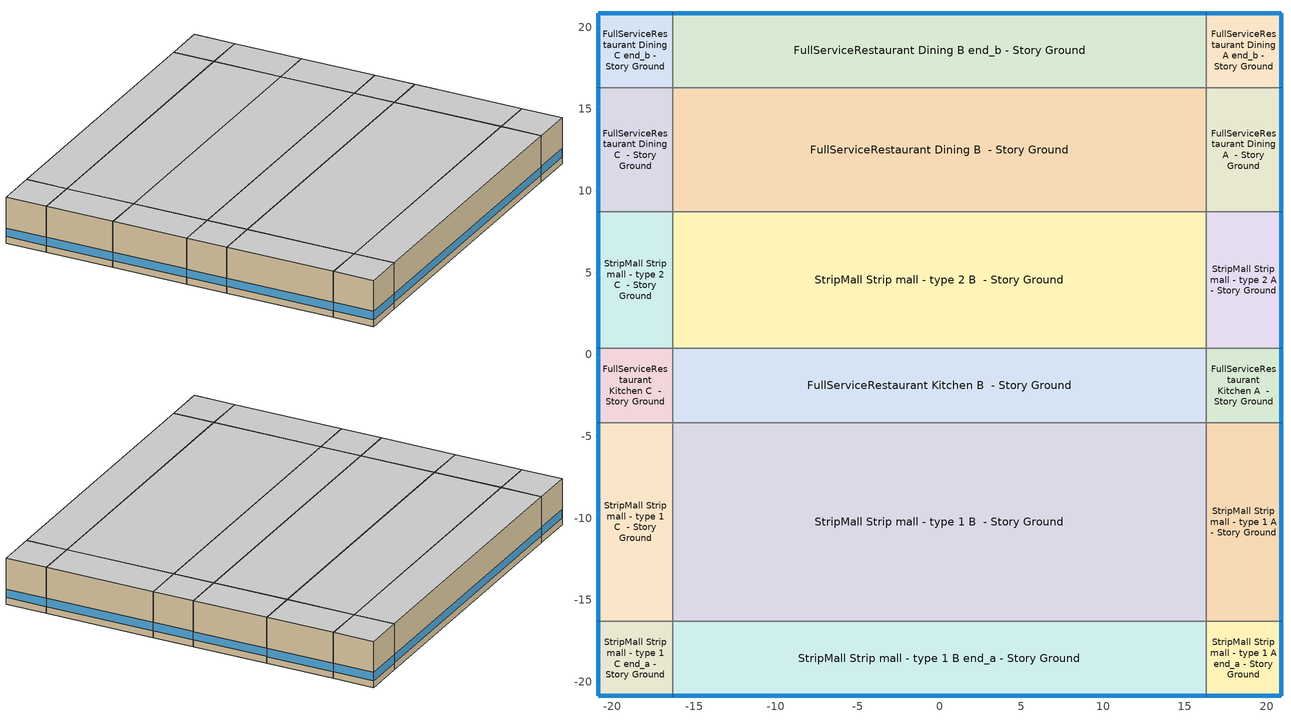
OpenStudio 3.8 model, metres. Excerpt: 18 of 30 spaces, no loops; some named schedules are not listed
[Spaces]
StripMall Strip mall - type 1 A end_a - Story Ground
 floor ground (Foundation F 126 Perim 914 Area 209): 20.87,-20.87 16.3,-20.87 16.3,-16.3 20.87,-16.3 z0
 wall outside: 16.3,-20.87 20.87,-20.87 20.87,-16.3 z0:5.18
 wall to StripMall Strip mall - type 1 B end_a - Story Ground: 16.3,-16.3 16.3,-20.87 z0:5.18
 wall to StripMall Strip mall - type 1 A  - Story Ground: 20.87,-16.3 16.3,-16.3 z0:5.18
 window (Window U-1.01 SHGC 0.74): 16.32,-20.87 20.84,-20.87 / 20.87,-20.84 20.87,-16.32 z0.76:1.71
 ceiling adiabatic (Typical Interior Ceiling): 20.87,-16.3 16.3,-16.3 16.3,-20.87 20.87,-20.87 z5.18
StripMall Strip mall - type 1 B end_a - Story Ground
 floor ground (Foundation F 126 Perim 3259 Area 14901): 16.3,-20.87 -16.3,-20.87 -16.3,-16.3 16.3,-16.3 z0
 wall outside: -16.3,-20.87 16.3,-20.87 z0:5.18
 wall to StripMall Strip mall - type 1 C end_a - Story Ground: -16.3,-16.3 -16.3,-20.87 z0:5.18
 wall to StripMall Strip mall - type 1 B  - Story Ground: 16.3,-16.3 -16.3,-16.3 z0:5.18
 window (Window U-1.01 SHGC 0.74): -16.27,-20.87 16.27,-20.87 z0.76:1.7
 ceiling adiabatic (Typical Interior Ceiling): 16.3,-16.3 -16.3,-16.3 -16.3,-20.87 16.3,-20.87 z5.18
StripMall Strip mall - type 1 C end_a - Story Ground
 floor ground (Foundation F 126 Perim 914 Area 209): -16.3,-20.87 -20.87,-20.87 -20.87,-16.3 -16.3,-16.3 z0
 wall outside: -20.87,-16.3 -20.87,-20.87 -16.3,-20.87 z0:5.18
 wall to StripMall Strip mall - type 1 C  - Story Ground: -16.3,-16.3 -20.87,-16.3 z0:5.18
 window (Window U-1.01 SHGC 0.74): -20.84,-20.87 -16.32,-20.87 / -20.87,-16.32 -20.87,-20.84 z0.76:1.71
 ceiling adiabatic (Typical Interior Ceiling): -16.3,-16.3 -20.87,-16.3 -20.87,-20.87 -16.3,-20.87 z5.18
StripMall Strip mall - type 1 A  - Story Ground
 floor ground (Foundation F 126 Perim 1212 Area 5542): 20.87,-16.3 16.3,-16.3 16.3,-4.17 20.87,-4.17 z0
 wall outside: 20.87,-16.3 20.87,-4.17 z0:5.18
 wall to StripMall Strip mall - type 1 B  - Story Ground: 16.3,-4.17 16.3,-16.3 z0:5.18
 wall to FullServiceRestaurant Kitchen A  - Story Ground: 20.87,-4.17 16.3,-4.17 z0:5.18
 window (Window U-1.01 SHGC 0.74): 20.87,-16.27 20.87,-4.2 z0.76:1.7
 ceiling adiabatic (Typical Interior Ceiling): 20.87,-4.17 16.3,-4.17 16.3,-16.3 20.87,-16.3 z5.18
StripMall Strip mall - type 1 B  - Story Ground
 floor ground (Foundation F 126 Perim 0 Area 3951): 16.3,-16.3 -16.3,-16.3 -16.3,-4.17 16.3,-4.17 z0
 wall to StripMall Strip mall - type 1 C  - Story Ground: -16.3,-4.17 -16.3,-16.3 z0:5.18
 wall to FullServiceRestaurant Kitchen B  - Story Ground: 16.3,-4.17 -16.3,-4.17 z0:5.18
 ceiling adiabatic (Typical Interior Ceiling): 16.3,-4.17 -16.3,-4.17 -16.3,-16.3 16.3,-16.3 z5.18
StripMall Strip mall - type 1 C  - Story Ground
 floor ground (Foundation F 126 Perim 1212 Area 5542): -16.3,-16.3 -20.87,-16.3 -20.87,-4.17 -16.3,-4.17 z0
 wall outside: -20.87,-4.17 -20.87,-16.3 z0:5.18
 wall to FullServiceRestaurant Kitchen C  - Story Ground: -16.3,-4.17 -20.87,-4.17 z0:5.18
 window (Window U-1.01 SHGC 0.74): -20.87,-4.2 -20.87,-16.27 z0.76:1.7
 ceiling adiabatic (Typical Interior Ceiling): -16.3,-4.17 -20.87,-4.17 -20.87,-16.3 -16.3,-16.3 z5.18
FullServiceRestaurant Kitchen A  - Story Ground
 floor ground (Foundation F 126 Perim 455 Area 2082): 20.87,-4.17 16.3,-4.17 16.3,0.38 20.87,0.38 z0
 wall outside: 20.87,-4.17 20.87,0.38 z0:5.18
 wall to FullServiceRestaurant Kitchen B  - Story Ground: 16.3,0.38 16.3,-4.17 z0:5.18
 wall to StripMall Strip mall - type 2 A  - Story Ground: 20.87,0.38 16.3,0.38 z0:5.18
 window (Window U-1.01 SHGC 0.74): 20.87,-4.15 20.87,0.36 z0.76:1.71
 ceiling adiabatic (Typical Interior Ceiling): 20.87,0.38 16.3,0.38 16.3,-4.17 20.87,-4.17 z5.18
FullServiceRestaurant Kitchen B  - Story Ground
 floor ground (Foundation F 126 Perim 0 Area 14844): 16.3,-4.17 -16.3,-4.17 -16.3,0.38 16.3,0.38 z0
 wall to FullServiceRestaurant Kitchen C  - Story Ground: -16.3,0.38 -16.3,-4.17 z0:5.18
 wall to StripMall Strip mall - type 2 B  - Story Ground: 16.3,0.38 -16.3,0.38 z0:5.18
 ceiling adiabatic (Typical Interior Ceiling): 16.3,0.38 -16.3,0.38 -16.3,-4.17 16.3,-4.17 z5.18
FullServiceRestaurant Kitchen C  - Story Ground
 floor ground (Foundation F 126 Perim 455 Area 2082): -16.3,-4.17 -20.87,-4.17 -20.87,0.38 -16.3,0.38 z0
 wall outside: -20.87,0.38 -20.87,-4.17 z0:5.18
 wall to StripMall Strip mall - type 2 C  - Story Ground: -16.3,0.38 -20.87,0.38 z0:5.18
 window (Window U-1.01 SHGC 0.74): -20.87,0.36 -20.87,-4.15 z0.76:1.71
 ceiling adiabatic (Typical Interior Ceiling): -16.3,0.38 -20.87,0.38 -20.87,-4.17 -16.3,-4.17 z5.18
StripMall Strip mall - type 2 A  - Story Ground
 floor ground (Foundation F 126 Perim 835 Area 3816): 20.87,0.38 16.3,0.38 16.3,8.73 20.87,8.73 z0
 wall outside: 20.87,0.38 20.87,8.73 z0:5.18
 wall to StripMall Strip mall - type 2 B  - Story Ground: 16.3,8.73 16.3,0.38 z0:5.18
 wall to FullServiceRestaurant Dining A  - Story Ground: 20.87,8.73 16.3,8.73 z0:5.18
 window (Window U-1.01 SHGC 0.74): 20.87,0.41 20.87,8.7 z0.76:1.7
 ceiling adiabatic (Typical Interior Ceiling): 20.87,8.73 16.3,8.73 16.3,0.38 20.87,0.38 z5.18
StripMall Strip mall - type 2 B  - Story Ground
 floor ground (Foundation F 126 Perim 0 Area 27206): 16.3,0.38 -16.3,0.38 -16.3,8.73 16.3,8.73 z0
 wall to StripMall Strip mall - type 2 C  - Story Ground: -16.3,8.73 -16.3,0.38 z0:5.18
 wall to FullServiceRestaurant Dining B  - Story Ground: 16.3,8.73 -16.3,8.73 z0:5.18
 ceiling adiabatic (Typical Interior Ceiling): 16.3,8.73 -16.3,8.73 -16.3,0.38 16.3,0.38 z5.18
StripMall Strip mall - type 2 C  - Story Ground
 floor ground (Foundation F 126 Perim 835 Area 3816): -16.3,0.38 -20.87,0.38 -20.87,8.73 -16.3,8.73 z0
 wall outside: -20.87,8.73 -20.87,0.38 z0:5.18
 wall to FullServiceRestaurant Dining C  - Story Ground: -16.3,8.73 -20.87,8.73 z0:5.18
 window (Window U-1.01 SHGC 0.74): -20.87,8.7 -20.87,0.41 z0.76:1.7
 ceiling adiabatic (Typical Interior Ceiling): -16.3,8.73 -20.87,8.73 -20.87,0.38 -16.3,0.38 z5.18
FullServiceRestaurant Dining A  - Story Ground
 floor ground (Foundation F 126 Perim 757 Area 346): 20.87,8.73 16.3,8.73 16.3,16.3 20.87,16.3 z0
 wall outside: 20.87,8.73 20.87,16.3 z0:5.18
 wall to FullServiceRestaurant Dining B  - Story Ground: 16.3,16.3 16.3,8.73 z0:5.18
 wall to FullServiceRestaurant Dining A end_b - Story Ground: 20.87,16.3 16.3,16.3 z0:5.18
 window (Window U-1.01 SHGC 0.74): 20.87,8.75 20.87,16.27 z0.76:1.7
 ceiling adiabatic (Typical Interior Ceiling): 20.87,16.3 16.3,16.3 16.3,8.73 20.87,8.73 z5.18
FullServiceRestaurant Dining B  - Story Ground
 floor ground (Foundation F 126 Perim 0 Area 24667): 16.3,8.73 -16.3,8.73 -16.3,16.3 16.3,16.3 z0
 wall to FullServiceRestaurant Dining C  - Story Ground: -16.3,16.3 -16.3,8.73 z0:5.18
 wall to FullServiceRestaurant Dining B end_b - Story Ground: 16.3,16.3 -16.3,16.3 z0:5.18
 ceiling adiabatic (Typical Interior Ceiling): 16.3,16.3 -16.3,16.3 -16.3,8.73 16.3,8.73 z5.18
FullServiceRestaurant Dining C  - Story Ground
 floor ground (Foundation F 126 Perim 757 Area 346): -16.3,8.73 -20.87,8.73 -20.87,16.3 -16.3,16.3 z0
 wall outside: -20.87,16.3 -20.87,8.73 z0:5.18
 wall to FullServiceRestaurant Dining C end_b - Story Ground: -16.3,16.3 -20.87,16.3 z0:5.18
 window (Window U-1.01 SHGC 0.74): -20.87,16.27 -20.87,8.75 z0.76:1.7
 ceiling adiabatic (Typical Interior Ceiling): -16.3,16.3 -20.87,16.3 -20.87,8.73 -16.3,8.73 z5.18
FullServiceRestaurant Dining A end_b - Story Ground
 floor ground (Foundation F 126 Perim 914 Area 209): 20.87,16.3 16.3,16.3 16.3,20.87 20.87,20.87 z0
 wall outside: 20.87,16.3 20.87,20.87 16.3,20.87 z0:5.18
 wall to FullServiceRestaurant Dining B end_b - Story Ground: 16.3,20.87 16.3,16.3 z0:5.18
 window (Window U-1.01 SHGC 0.74): 20.87,16.32 20.87,20.84 / 20.84,20.87 16.32,20.87 z0.76:1.71
 ceiling adiabatic (Typical Interior Ceiling): 20.87,20.87 16.3,20.87 16.3,16.3 20.87,16.3 z5.18
FullServiceRestaurant Dining B end_b - Story Ground
 floor ground (Foundation F 126 Perim 3259 Area 14901): 16.3,16.3 -16.3,16.3 -16.3,20.87 16.3,20.87 z0
 wall outside: 16.3,20.87 -16.3,20.87 z0:5.18
 wall to FullServiceRestaurant Dining C end_b - Story Ground: -16.3,20.87 -16.3,16.3 z0:5.18
 window (Window U-1.01 SHGC 0.74): 16.27,20.87 -16.27,20.87 z0.76:1.7
 ceiling adiabatic (Typical Interior Ceiling): 16.3,20.87 -16.3,20.87 -16.3,16.3 16.3,16.3 z5.18
FullServiceRestaurant Dining C end_b - Story Ground
 floor ground (Foundation F 126 Perim 914 Area 209): -16.3,16.3 -20.87,16.3 -20.87,20.87 -16.3,20.87 z0
 wall outside: -16.3,20.87 -20.87,20.87 -20.87,16.3 z0:5.18
 window (Window U-1.01 SHGC 0.74): -20.87,20.84 -20.87,16.32 / -16.32,20.87 -20.84,20.87 z0.76:1.71
 ceiling adiabatic (Typical Interior Ceiling): -16.3,20.87 -20.87,20.87 -20.87,16.3 -16.3,16.3 z5.18
[Site]
Fargo Hector Field_ND_USA: Latitude {deg}=46.93; Longitude {deg}=-96.81; Time Zone {hr}=-6; Elevation {m}=274; Terrain=City
[Site:WaterMainsTemperature]
Calculation Method=Correlation; Annual Average Outdoor Air Temperature {C}=5.38083; Maximum Difference In Monthly Average Outdoor Air Temperatures {deltaC}=35.12
[SizingPeriod:DesignDay] Barometric Pressure {Pa}=98076; Rain Indicator=No; Snow Indicator=No; Day of Month=21; Daylight Saving Time Indicator=No; Humidity Condition Type=Wetbulb; Dry-Bulb Temperature Range Modifier Type=DefaultMultipliers
Name | Maximum Dry-Bulb Temperature {C} | Daily Dry-Bulb Temperature Range {deltaC} | Wind Speed {m/s} | Wind Direction {deg} | Month | Day Type | Wetbulb or DewPoint at Maximum Dry-Bulb {C} | Solar Model Indicator | ASHRAE Clear Sky Optical Depth for Beam Irradiance | ASHRAE Clear Sky Optical Depth for Diffuse Irradiance | Sky Clearness
Fargo Hector Field Ann Clg .4% Condns DB=>MWB 1 | 32.6 | 11.7 | 6.7 | 170 | 7 | SummerDesignDay | 22.2 | ASHRAETau | 0.337 | 2.409
Fargo Hector Field Ann Clg .4% Condns WB=>MDB 1 | 29.6 | 11.7 | 6.7 | 170 | 7 | SummerDesignDay | 24.1 | ASHRAETau | 0.337 | 2.409
Fargo Hector Field Ann Htg 99.6% Condns DB 1 | -28.5 | 0 | 3.6 | 310 | 1 | WinterDesignDay | -28.5 | ASHRAEClearSky |  |  | 0
Fargo Hector Field August .4% Condns DB=>MCWB 1 | 34.1 | 12.3 | 6.7 | 170 | 8 | SummerDesignDay | 23 | ASHRAETau | 0.359 | 2.383
[ClimateZones]
Climate Zone Institution Name 1=ASHRAE; Climate Zone Document Name 1=ANSI/ASHRAE Standard 169; Climate Zone Document Year 1=2006; Climate Zone Value 1=ASHRAE 169-2013-7A
[Building]
ComStock DOE Ref Pre-1980|RetailStripmall|FullServiceRestaurant: North Axis {deg}=180; Default Construction Set=ComStock DOE Ref Pre-1980 - StMall - ASHRAE 169-2013-7A; Default Schedule Set=Building Default Schedule Set; Standards Building Type=StripMall
[Site:GroundTemperature:FCfactorMethod]
January Ground Temperature {C}=5.4; February Ground Temperature {C}=-2; March Ground Temperature {C}=-14.6; April Ground Temperature {C}=-16.9; May Ground Temperature {C}=-11.5; June Ground Temperature {C}=-6.2; July Ground Temperature {C}=4; August Ground Temperature {C}=13.4; September Ground Temperature {C}=18; October Ground Temperature {C}=19.7; November Ground Temperature {C}=17.9; December Ground Temperature {C}=12.3
[Construction:FfactorGroundFloor] F-Factor {W/m-K}=1.26344
Name | Area {m2} | PerimeterExposed {m}
Foundation F 126 Perim 757 Area 346 | 34.6023 | 7.5683
Foundation F 126 Perim 3259 Area 14901 | 149.013 | 32.5925
Foundation F 126 Perim 914 Area 209 | 20.9032 | 9.144
Foundation F 126 Perim 0 Area 27206 | 272.059 | 0
Foundation F 126 Perim 835 Area 3816 | 38.1638 | 8.34729
Foundation F 126 Perim 1212 Area 5542 | 55.4245 | 12.1226
Foundation F 126 Perim 0 Area 3951 | 395.105 | 0
Foundation F 126 Perim 0 Area 14844 | 148.435 | 0
Foundation F 126 Perim 455 Area 2082 | 20.8222 | 4.55428
Foundation F 126 Perim 0 Area 24667 | 246.67 | 0
[DefaultConstructionSet]
ComStock DOE Ref Pre-1980 - StMall - ASHRAE 169-2013-7A: Default Exterior Surface Constructions=Default Surface Constructions 1; Default Interior Surface Constructions=Default Surface Constructions 2; Default Ground Contact Surface Constructions=Default Surface Constructions 3; Default Exterior SubSurface Constructions=Default Sub Surface Constructions 1; Default Interior SubSurface Constructions=Default Sub Surface Constructions 2; Interior Partition Construction=Typical Interior Partition
[DefaultSurfaceConstructions]
Name | Floor Construction | Wall Construction | Roof Ceiling Construction
Default Surface Constructions 1 | Typical Insulated Exterior Mass Floor | Typical Insulated Steel Framed Exterior Wall R-7.35 | Typical IEAD Roof R-16.67
Default Surface Constructions 2 | Typical Interior Floor | Typical Interior Wall | Typical Interior Ceiling
Default Surface Constructions 3 | Typical Insulated Carpeted 6in Slab Floor | Typical Insulated Basement Mass Wall
[Construction]
Typical Insulated Exterior Mass Floor: 4 in. Normalweight Concrete Floor, Typical Carpet Pad
Typical Insulated Steel Framed Exterior Wall R-7.35: 25mm Stucco, 5/8 in. Gypsum Board, Typical Insulation R-5.17, 5/8 in. Gypsum Board
Typical IEAD Roof R-16.67: Roof Membrane, Typical Insulation R-15.55, Metal Roof Surface
Typical Interior Floor: 100mm Normalweight concrete floor, CP02 CARPET PAD
Typical Interior Wall: G01 13mm gypsum board, G01 13mm gypsum board
Typical Interior Ceiling: CP02 CARPET PAD, 100mm Normalweight concrete floor
Typical Insulated Carpeted 6in Slab Floor: 6 in. Normalweight Concrete Floor, Typical Carpet Pad
Typical Insulated Basement Mass Wall: 8 in. Concrete Block Basement Wall
U 0.62 SHGC 0.41 Simple Glazing Window U-0.62 SHGC 0.41: U 0.62 SHGC 0.41 Simple Glazing U-0.62 SHGC 0.41
U 0.62 SHGC 0.41 Simple Glazing Window U-0.62 SHGC 0.41 1: U 0.62 SHGC 0.41 Simple Glazing U-0.62 SHGC 0.41 1
Typical Insulated Metal Door: F08 Metal surface, Typical Insulation
U 0.88 SHGC 0.16 Sgl Ref-A-L Clr 6mm: REF A CLEAR LO 6MM
Typical Overhead Door: Typical Insulation
Typical Interior Window: Clear 3mm
Typical Interior Door; Typical Interior Partition: G05 25mm wood
InteriorFurnishings 1: Std Wood 6inch 1
Window U-1.01 SHGC 0.74: Simple Glazing Single - No LowE - Clear - Aluminum
[Material:NoMass] Roughness=Smooth; Thermal Absorptance=0.9; Solar Absorptance=0.7
Name | Thermal Resistance {m2-K/W} | Visible Absorptance
Typical Insulation R-5.17 | 0.911206 | 0.7
Typical Carpet Pad; CP02 CARPET PAD | 0.21648 | 0.8
Typical Insulation R-15.55 | 2.73841 | 0.7
Typical Insulation | 0.0282222 | 0.7
[Material] Thermal Absorptance=0.9
Name | Roughness | Thickness {m} | Conductivity {W/m-K} | Density {kg/m3} | Specific Heat {J/kg-K} | Solar Absorptance | Visible Absorptance
4 in. Normalweight Concrete Floor | MediumRough | 0.1016 | 2.31 | 2322 | 832 | 0.7 | 0.7
25mm Stucco | Smooth | 0.0254 | 0.72 | 1856 | 840 | 0.7 | 0.7
5/8 in. Gypsum Board | MediumSmooth | 0.0159 | 0.16 | 800 | 1090 | 0.7 | 0.7
Roof Membrane | VeryRough | 0.0095 | 0.16 | 1121.29 | 1460 | 0.7 | 0.7
Metal Roof Surface; F08 Metal surface | Smooth | 0.0008 | 45.28 | 7824 | 500 | 0.7 | 0.7
100mm Normalweight concrete floor | MediumRough | 0.1016 | 2.31045 | 2322 | 832.557 | 0.7 | 0.7
G01 13mm gypsum board | Smooth | 0.0127 | 0.160031 | 800.001 | 1090.73 | 0.7 | 0.5
6 in. Normalweight Concrete Floor | MediumRough | 0.1524 | 2.31 | 2322 | 832 | 0.7 | 0.7
8 in. Concrete Block Basement Wall | MediumRough | 0.2032 | 1.326 | 1842 | 912 | 0.7 | 0.7
G05 25mm wood | MediumSmooth | 0.0254 | 0.15 | 608 | 1630 | 0.5 | 0.5
Std Wood 6inch 1 | MediumSmooth | 0.15 | 0.12 | 540 | 1210 | 0.7 | 0.7
[DefaultSubSurfaceConstructions]
Name | Fixed Window Construction | Operable Window Construction | Door Construction | Glass Door Construction | Overhead Door Construction | Tubular Daylight Dome Construction | Tubular Daylight Diffuser Construction
Default Sub Surface Constructions 1 | U 0.62 SHGC 0.41 Simple Glazing Window U-0.62 SHGC 0.41 | U 0.62 SHGC 0.41 Simple Glazing Window U-0.62 SHGC 0.41 1 | Typical Insulated Metal Door | U 0.88 SHGC 0.16 Sgl Ref-A-L Clr 6mm | Typical Overhead Door | Typical Interior Window | Typical Interior Window
Default Sub Surface Constructions 2 | Typical Interior Window | Typical Interior Window | Typical Interior Door
[WindowMaterial:SimpleGlazingSystem]
Name | U-Factor {W/m2-K} | Solar Heat Gain Coefficient | Visible Transmittance
U 0.62 SHGC 0.41 Simple Glazing U-0.62 SHGC 0.41; U 0.62 SHGC 0.41 Simple Glazing U-0.62 SHGC 0.41 1 | 3.52052 | 0.41 | 0.32
Simple Glazing Single - No LowE - Clear - Aluminum | 5.73505 | 0.744 | 0.754
[WindowMaterial:Glazing] Optical Data Type=SpectralAverage; Infrared Transmittance at Normal Incidence=0; Front Side Infrared Hemispherical Emissivity=0.84; Conductivity {W/m-K}=0.9; Dirt Correction Factor for Solar and Visible Transmittance=1; Solar Diffusing=No
Name | Thickness {m} | Solar Transmittance at Normal Incidence | Front Side Solar Reflectance at Normal Incidence | Back Side Solar Reflectance at Normal Incidence | Visible Transmittance at Normal Incidence | Front Side Visible Reflectance at Normal Incidence | Back Side Visible Reflectance at Normal Incidence | Back Side Infrared Hemispherical Emissivity
REF A CLEAR LO 6MM | 0.006 | 0.066 | 0.341 | 0.493 | 0.08 | 0.41 | 0.37 | 0.4
Clear 3mm | 0.003 | 0.837 | 0.075 | 0.075 | 0.898 | 0.081 | 0.081 | 0.84
[SpaceType]
Name | Default Schedule Set | Design Specification Outdoor Air Object | Standards Building Type | Standards Space Type
StripMall Strip mall - type 1 - ComStock DOE Ref Pre-1980 | StripMall Strip mall - type 1 Schedule Set | StripMall Strip mall - type 1 Ventilation | StripMall | Strip mall - type 1
StripMall Strip mall - type 2 - ComStock DOE Ref Pre-1980 | StripMall Strip mall - type 2 Schedule Set | StripMall Strip mall - type 2 Ventilation | StripMall | Strip mall - type 2
FullServiceRestaurant Kitchen - ComStock DOE Ref Pre-1980 | FullServiceRestaurant Kitchen Schedule Set | FullServiceRestaurant Kitchen Ventilation | FullServiceRestaurant | Kitchen
FullServiceRestaurant Dining - ComStock DOE Ref Pre-1980 | FullServiceRestaurant Dining Schedule Set | FullServiceRestaurant Dining Ventilation | FullServiceRestaurant | Dining
[BuildingStory]
Story Ground: Nominal Z Coordinate {m}=0; Nominal Floor to Floor Height {m}=5.1816
[Space] Building Story=Story Ground
Name | Space Type | Thermal Zone
StripMall Strip mall - type 1 A end_a - Story Ground | StripMall Strip mall - type 1 - ComStock DOE Ref Pre-1980 | Zone StripMall Strip mall - type 1 A end_a - Story Ground
StripMall Strip mall - type 1 B end_a - Story Ground | StripMall Strip mall - type 1 - ComStock DOE Ref Pre-1980 | Zone StripMall Strip mall - type 1 B end_a - Story Ground
StripMall Strip mall - type 1 C end_a - Story Ground | StripMall Strip mall - type 1 - ComStock DOE Ref Pre-1980 | Zone StripMall Strip mall - type 1 C end_a - Story Ground
StripMall Strip mall - type 1 A  - Story Ground | StripMall Strip mall - type 1 - ComStock DOE Ref Pre-1980 | Zone StripMall Strip mall - type 1 A  - Story Ground
StripMall Strip mall - type 1 B  - Story Ground | StripMall Strip mall - type 1 - ComStock DOE Ref Pre-1980 | Zone StripMall Strip mall - type 1 B  - Story Ground
StripMall Strip mall - type 1 C  - Story Ground | StripMall Strip mall - type 1 - ComStock DOE Ref Pre-1980 | Zone StripMall Strip mall - type 1 C  - Story Ground
FullServiceRestaurant Kitchen A  - Story Ground | FullServiceRestaurant Kitchen - ComStock DOE Ref Pre-1980 | Zone FullServiceRestaurant Kitchen A  - Story Ground
FullServiceRestaurant Kitchen B  - Story Ground | FullServiceRestaurant Kitchen - ComStock DOE Ref Pre-1980 | Zone FullServiceRestaurant Kitchen B  - Story Ground
FullServiceRestaurant Kitchen C  - Story Ground | FullServiceRestaurant Kitchen - ComStock DOE Ref Pre-1980 | Zone FullServiceRestaurant Kitchen C  - Story Ground
StripMall Strip mall - type 2 A  - Story Ground | StripMall Strip mall - type 2 - ComStock DOE Ref Pre-1980 | Zone StripMall Strip mall - type 2 A  - Story Ground
StripMall Strip mall - type 2 B  - Story Ground | StripMall Strip mall - type 2 - ComStock DOE Ref Pre-1980 | Zone StripMall Strip mall - type 2 B  - Story Ground
StripMall Strip mall - type 2 C  - Story Ground | StripMall Strip mall - type 2 - ComStock DOE Ref Pre-1980 | Zone StripMall Strip mall - type 2 C  - Story Ground
FullServiceRestaurant Dining A  - Story Ground | FullServiceRestaurant Dining - ComStock DOE Ref Pre-1980 | Zone FullServiceRestaurant Dining A  - Story Ground
FullServiceRestaurant Dining B  - Story Ground | FullServiceRestaurant Dining - ComStock DOE Ref Pre-1980 | Zone FullServiceRestaurant Dining B  - Story Ground
FullServiceRestaurant Dining C  - Story Ground | FullServiceRestaurant Dining - ComStock DOE Ref Pre-1980 | Zone FullServiceRestaurant Dining C  - Story Ground
FullServiceRestaurant Dining A end_b - Story Ground | FullServiceRestaurant Dining - ComStock DOE Ref Pre-1980 | Zone FullServiceRestaurant Dining A end_b - Story Ground
FullServiceRestaurant Dining B end_b - Story Ground | FullServiceRestaurant Dining - ComStock DOE Ref Pre-1980 | Zone FullServiceRestaurant Dining B end_b - Story Ground
FullServiceRestaurant Dining C end_b - Story Ground | FullServiceRestaurant Dining - ComStock DOE Ref Pre-1980 | Zone FullServiceRestaurant Dining C end_b - Story Ground
[ThermalZone] Multiplier=1; Use Ideal Air Loads=No
Name | Thermostat
Zone StripMall Strip mall - type 1 A end_a - Story Ground | StripMall Strip mall - type 1 - ComStock DOE Ref Pre-1980 Thermostat 1
Zone StripMall Strip mall - type 1 B end_a - Story Ground | StripMall Strip mall - type 1 - ComStock DOE Ref Pre-1980 Thermostat 3
Zone StripMall Strip mall - type 1 C end_a - Story Ground | StripMall Strip mall - type 1 - ComStock DOE Ref Pre-1980 Thermostat 5
Zone StripMall Strip mall - type 1 A  - Story Ground | StripMall Strip mall - type 1 - ComStock DOE Ref Pre-1980 Thermostat
Zone StripMall Strip mall - type 1 B  - Story Ground | StripMall Strip mall - type 1 - ComStock DOE Ref Pre-1980 Thermostat 2
Zone StripMall Strip mall - type 1 C  - Story Ground | StripMall Strip mall - type 1 - ComStock DOE Ref Pre-1980 Thermostat 4
Zone FullServiceRestaurant Kitchen A  - Story Ground | FullServiceRestaurant Kitchen - ComStock DOE Ref Pre-1980 Thermostat
Zone FullServiceRestaurant Kitchen B  - Story Ground | FullServiceRestaurant Kitchen - ComStock DOE Ref Pre-1980 Thermostat 1
Zone FullServiceRestaurant Kitchen C  - Story Ground | FullServiceRestaurant Kitchen - ComStock DOE Ref Pre-1980 Thermostat 2
Zone StripMall Strip mall - type 2 A  - Story Ground | StripMall Strip mall - type 2 - ComStock DOE Ref Pre-1980 Thermostat
Zone StripMall Strip mall - type 2 B  - Story Ground | StripMall Strip mall - type 2 - ComStock DOE Ref Pre-1980 Thermostat 3
Zone StripMall Strip mall - type 2 C  - Story Ground | StripMall Strip mall - type 2 - ComStock DOE Ref Pre-1980 Thermostat 6
Zone FullServiceRestaurant Dining A  - Story Ground | FullServiceRestaurant Dining - ComStock DOE Ref Pre-1980 Thermostat
Zone FullServiceRestaurant Dining B  - Story Ground | FullServiceRestaurant Dining - ComStock DOE Ref Pre-1980 Thermostat 2
Zone FullServiceRestaurant Dining C  - Story Ground | FullServiceRestaurant Dining - ComStock DOE Ref Pre-1980 Thermostat 4
Zone FullServiceRestaurant Dining A end_b - Story Ground | FullServiceRestaurant Dining - ComStock DOE Ref Pre-1980 Thermostat 1
Zone FullServiceRestaurant Dining B end_b - Story Ground | FullServiceRestaurant Dining - ComStock DOE Ref Pre-1980 Thermostat 3
Zone FullServiceRestaurant Dining C end_b - Story Ground | FullServiceRestaurant Dining - ComStock DOE Ref Pre-1980 Thermostat 5
[People:Definition] Number of People Calculation Method=People/Area; Fraction Radiant=0.3
Name | People per Space Floor Area {person/m2}
FullServiceRestaurant Dining People Definition | 0.721182
FullServiceRestaurant Kitchen People Definition | 0.0538196
StripMall Strip mall - type 1 People Definition; StripMall Strip mall - type 2 People Definition | 0.161459
[People] Work Efficiency Schedule=Work Efficiency Schedule; Clothing Insulation Schedule=Clothing Schedule; Air Velocity Schedule=Air Velocity Schedule; Multiplier=1
Name | People Definition | Space or SpaceType
FullServiceRestaurant Dining People | FullServiceRestaurant Dining People Definition | FullServiceRestaurant Dining - ComStock DOE Ref Pre-1980
FullServiceRestaurant Kitchen People | FullServiceRestaurant Kitchen People Definition | FullServiceRestaurant Kitchen - ComStock DOE Ref Pre-1980
StripMall Strip mall - type 1 People | StripMall Strip mall - type 1 People Definition | StripMall Strip mall - type 1 - ComStock DOE Ref Pre-1980
StripMall Strip mall - type 2 People | StripMall Strip mall - type 2 People Definition | StripMall Strip mall - type 2 - ComStock DOE Ref Pre-1980
[Lights:Definition] Design Level Calculation Method=Watts/Area; Fraction Visible=0.2; Return Air Fraction=0
Name | Watts per Space Floor Area {W/m2} | Fraction Radiant
FullServiceRestaurant Dining - ComStock DOE Ref Pre-1980 General Lights Definition | 1.72172 | 0.365
FullServiceRestaurant Dining - ComStock DOE Ref Pre-1980 Task Lights Definition | 0.492039 | 0.165
FullServiceRestaurant Dining - ComStock DOE Ref Pre-1980 Wall Wash Lights Definition | 1.12156 | 0.165
StripMall Strip mall - type 2 - ComStock DOE Ref Pre-1980 General Lights Definition; StripMall Strip mall - type 1 - ComStock DOE Ref Pre-1980 General Lights Definition | 6.83094 | 0.365
StripMall Strip mall - type 2 - ComStock DOE Ref Pre-1980 Supplemental Lights Definition; StripMall Strip mall - type 1 - ComStock DOE Ref Pre-1980 Supplemental Lights Definition | 0.393529 | 0.165
StripMall Strip mall - type 2 - ComStock DOE Ref Pre-1980 Wall Wash Lights Definition; StripMall Strip mall - type 1 - ComStock DOE Ref Pre-1980 Wall Wash Lights Definition | 0.663322 | 0.165
FullServiceRestaurant Kitchen - ComStock DOE Ref Pre-1980 General Lights Definition | 6.49916 | 0.365
FullServiceRestaurant Kitchen - ComStock DOE Ref Pre-1980 Task Lights Definition | 1.63527 | 0.165
[ElectricEquipment:Definition]
Name | Design Level Calculation Method | Watts per Space Floor Area {W/m2} | Fraction Latent | Fraction Radiant | Fraction Lost | Design Level {W}
FullServiceRestaurant Dining Elec Equip Definition | Watts/Area | 27.0174 | 0.25 | 0.3 | 0
misc_electric_kitchen_equipment_definition | Watts/Area | 16.8778 | 0.25 | 0.3 | 0.2
StripMall Strip mall - type 1 Elec Equip Definition; StripMall Strip mall - type 2 Elec Equip Definition | Watts/Area | 3.83902 | 0 | 0.5 | 0
Elevator Lift Motor | EquipmentLevel |  | 0 | 0 | 1 | 14610
electric_fryer_equipment_definition_bldg_quantity=3.0 | EquipmentLevel |  | 0.1 | 0.36 | 0.44 | 42027
[ElectricEquipment]
Name | Electric Equipment Definition | Space or SpaceType | Schedule | Multiplier
FullServiceRestaurant Dining Elec Equip | FullServiceRestaurant Dining Elec Equip Definition | FullServiceRestaurant Dining - ComStock DOE Ref Pre-1980 | FoodService_Restaurant BLDG_EQUIP_EndUseData BPR Adjusted
misc_electric_kitchen_equipment | misc_electric_kitchen_equipment_definition | FullServiceRestaurant Kitchen - ComStock DOE Ref Pre-1980 | FoodService_Restaurant BLDG_EQUIP_EndUseData BPR Adjusted
StripMall Strip mall - type 1 Elec Equip | StripMall Strip mall - type 1 Elec Equip Definition | StripMall Strip mall - type 1 - ComStock DOE Ref Pre-1980 | Mercantile_Retail BLDG_EQUIP_EndUseData BPR Adjusted
StripMall Strip mall - type 2 Elec Equip | StripMall Strip mall - type 2 Elec Equip Definition | StripMall Strip mall - type 2 - ComStock DOE Ref Pre-1980 | Mercantile_Retail BLDG_EQUIP_EndUseData BPR Adjusted
2 Elevator Lift Motors | Elevator Lift Motor | StripMall Strip mall - type 1 B  - Story Ground | Elevator Schedule 1 | 2
electric_fryer_equipment_bldg_quantity=3.0 | electric_fryer_equipment_definition_bldg_quantity=3.0 | FullServiceRestaurant Kitchen - ComStock DOE Ref Pre-1980 | FullServiceRestaurant Gas Equip | 0.333333
[DesignSpecification:OutdoorAir] Outdoor Air Method=Sum
Name | Outdoor Air Flow per Person {m3/s-person} | Outdoor Air Flow per Floor Area {m3/s-m2}
FullServiceRestaurant Dining Ventilation | 0.00943895
FullServiceRestaurant Kitchen Ventilation |  | 0.0023876
StripMall Strip mall - type 1 Ventilation; StripMall Strip mall - type 2 Ventilation |  | 0.001524
[DefaultScheduleSet]
Name | Number of People Schedule | People Activity Level Schedule | Lighting Schedule | Electric Equipment Schedule | Infiltration Schedule | Gas Equipment Schedule | Hours of Operation Schedule
FullServiceRestaurant Dining Schedule Set | FullServiceRestaurant Bldg Occ | FullServiceRestaurant Activity | FoodService_Restaurant BLDG_LIGHT_EndUseData | FoodService_Restaurant BLDG_EQUIP_EndUseData | FullServiceRestaurant Infil Half On
FullServiceRestaurant Kitchen Schedule Set | FullServiceRestaurant Bldg Occ | FullServiceRestaurant Activity | FoodService_Restaurant BLDG_LIGHT_EndUseData | FoodService_Restaurant BLDG_EQUIP_EndUseData | FullServiceRestaurant Infil Half On | FullServiceRestaurant Gas Equip
StripMall Strip mall - type 1 Schedule Set; StripMall Strip mall - type 2 Schedule Set | StripMall Bldg Occ | StripMall Activity | Mercantile_Retail BLDG_LIGHT_EndUseData | Mercantile_Retail BLDG_EQUIP_EndUseData | StripMall Infil Half On
Building Default Schedule Set |  |  |  |  |  |  | Building Hours of Operation NonResidential
[Exterior:Lights:Definition]
Name | Design Level {W}
Parking Areas and Drives Def (W/ft^2) | 0.0497494
Building Facades Def (W/ft^2) | 0.25
Main Entries Def (W/ft) | 30
Other Doors Def (W/ft) | 25
[Exterior:Lights] Schedule=Always On Discrete; Control Option=AstronomicalClock
Name | Exterior Lights Definition | Multiplier
Parking Areas and Drives | Parking Areas and Drives Def (W/ft^2) | 86886.6
Building Facades | Building Facades Def (W/ft^2) | 9311.28
Main Entries | Main Entries Def (W/ft) | 72
Other Doors | Other Doors Def (W/ft) | 44.1
[ThermostatSetpoint:DualSetpoint]
Name | Heating Setpoint Temperature Schedule | Cooling Setpoint Temperature Schedule
FullServiceRestaurant Dining - ComStock DOE Ref Pre-1980 Thermostat; FullServiceRestaurant Dining - ComStock DOE Ref Pre-1980 Thermostat 1; FullServiceRestaurant Dining - ComStock DOE Ref Pre-1980 Thermostat 2; FullServiceRestaurant Dining - ComStock DOE Ref Pre-1980 Thermostat 3; FullServiceRestaurant Dining - ComStock DOE Ref Pre-1980 Thermostat 4; FullServiceRestaurant Dining - ComStock DOE Ref Pre-1980 Thermostat 5 | FullServiceRestaurant HtgSetp | FullServiceRestaurant ClgSetp
FullServiceRestaurant Kitchen - ComStock DOE Ref Pre-1980 Thermostat; FullServiceRestaurant Kitchen - ComStock DOE Ref Pre-1980 Thermostat 1; FullServiceRestaurant Kitchen - ComStock DOE Ref Pre-1980 Thermostat 2 | FullServiceRestaurant HtgSetp Kitchen | FullServiceRestaurant ClgSetp Kitchen
StripMall Strip mall - type 1 - ComStock DOE Ref Pre-1980 Thermostat; StripMall Strip mall - type 1 - ComStock DOE Ref Pre-1980 Thermostat 1; StripMall Strip mall - type 1 - ComStock DOE Ref Pre-1980 Thermostat 2; StripMall Strip mall - type 1 - ComStock DOE Ref Pre-1980 Thermostat 3; StripMall Strip mall - type 1 - ComStock DOE Ref Pre-1980 Thermostat 4; StripMall Strip mall - type 1 - ComStock DOE Ref Pre-1980 Thermostat 5; StripMall Strip mall - type 2 - ComStock DOE Ref Pre-1980 Thermostat; StripMall Strip mall - type 2 - ComStock DOE Ref Pre-1980 Thermostat 3; StripMall Strip mall - type 2 - ComStock DOE Ref Pre-1980 Thermostat 6 | StripMall HtgSetp | StripMall ClgSetp
[InternalMass:Definition]
Internal Mass Definition 2: Construction=InteriorFurnishings 1; Design Level Calculation Method=SurfaceArea/Area; Surface Area per Space Floor Area=2
[InternalMass] Internal Mass Definition=Internal Mass Definition 2; Multiplier=1
Name | Space or SpaceType
FullServiceRestaurant Dining A  - Story Ground Mass | FullServiceRestaurant Dining A  - Story Ground
FullServiceRestaurant Dining B end_b - Story Ground Mass | FullServiceRestaurant Dining B end_b - Story Ground
FullServiceRestaurant Dining C end_b - Story Ground Mass | FullServiceRestaurant Dining C end_b - Story Ground
StripMall Strip mall - type 2 B  - Story Ground Mass | StripMall Strip mall - type 2 B  - Story Ground
StripMall Strip mall - type 2 A  - Story Ground Mass | StripMall Strip mall - type 2 A  - Story Ground
StripMall Strip mall - type 1 C  - Story Ground Mass | StripMall Strip mall - type 1 C  - Story Ground
StripMall Strip mall - type 1 B  - Story Ground Mass | StripMall Strip mall - type 1 B  - Story Ground
FullServiceRestaurant Kitchen B  - Story Ground Mass | FullServiceRestaurant Kitchen B  - Story Ground
FullServiceRestaurant Kitchen C  - Story Ground Mass | FullServiceRestaurant Kitchen C  - Story Ground
FullServiceRestaurant Dining A end_b - Story Ground Mass | FullServiceRestaurant Dining A end_b - Story Ground
StripMall Strip mall - type 1 C end_a - Story Ground Mass | StripMall Strip mall - type 1 C end_a - Story Ground
StripMall Strip mall - type 1 A  - Story Ground Mass | StripMall Strip mall - type 1 A  - Story Ground
StripMall Strip mall - type 1 A end_a - Story Ground Mass | StripMall Strip mall - type 1 A end_a - Story Ground
StripMall Strip mall - type 1 B end_a - Story Ground Mass | StripMall Strip mall - type 1 B end_a - Story Ground
FullServiceRestaurant Dining C  - Story Ground Mass | FullServiceRestaurant Dining C  - Story Ground
StripMall Strip mall - type 2 C  - Story Ground Mass | StripMall Strip mall - type 2 C  - Story Ground
FullServiceRestaurant Kitchen A  - Story Ground Mass | FullServiceRestaurant Kitchen A  - Story Ground
FullServiceRestaurant Dining B  - Story Ground Mass | FullServiceRestaurant Dining B  - Story Ground
[Lights] Fraction Replaceable=1
Name | Lights Definition | Space or SpaceType | Schedule
FullServiceRestaurant Dining - ComStock DOE Ref Pre-1980 General Lighting | FullServiceRestaurant Dining - ComStock DOE Ref Pre-1980 General Lights Definition | FullServiceRestaurant Dining - ComStock DOE Ref Pre-1980 | FoodService_Restaurant BLDG_LIGHT_EndUseData BPR Adjusted
FullServiceRestaurant Dining - ComStock DOE Ref Pre-1980 Task Lighting | FullServiceRestaurant Dining - ComStock DOE Ref Pre-1980 Task Lights Definition | FullServiceRestaurant Dining - ComStock DOE Ref Pre-1980 | FoodService_Restaurant BLDG_LIGHT_EndUseData BPR Adjusted
FullServiceRestaurant Dining - ComStock DOE Ref Pre-1980 Wall Wash Lighting | FullServiceRestaurant Dining - ComStock DOE Ref Pre-1980 Wall Wash Lights Definition | FullServiceRestaurant Dining - ComStock DOE Ref Pre-1980 | FoodService_Restaurant BLDG_LIGHT_EndUseData BPR Adjusted
StripMall Strip mall - type 2 - ComStock DOE Ref Pre-1980 General Lighting | StripMall Strip mall - type 2 - ComStock DOE Ref Pre-1980 General Lights Definition | StripMall Strip mall - type 2 - ComStock DOE Ref Pre-1980 | Mercantile_Retail BLDG_LIGHT_EndUseData BPR Adjusted
StripMall Strip mall - type 2 - ComStock DOE Ref Pre-1980 Supplemental Lighting | StripMall Strip mall - type 2 - ComStock DOE Ref Pre-1980 Supplemental Lights Definition | StripMall Strip mall - type 2 - ComStock DOE Ref Pre-1980 | Mercantile_Retail BLDG_LIGHT_EndUseData BPR Adjusted
StripMall Strip mall - type 2 - ComStock DOE Ref Pre-1980 Wall Wash Lighting | StripMall Strip mall - type 2 - ComStock DOE Ref Pre-1980 Wall Wash Lights Definition | StripMall Strip mall - type 2 - ComStock DOE Ref Pre-1980 | Mercantile_Retail BLDG_LIGHT_EndUseData BPR Adjusted
FullServiceRestaurant Kitchen - ComStock DOE Ref Pre-1980 General Lighting | FullServiceRestaurant Kitchen - ComStock DOE Ref Pre-1980 General Lights Definition | FullServiceRestaurant Kitchen - ComStock DOE Ref Pre-1980 | FoodService_Restaurant BLDG_LIGHT_EndUseData BPR Adjusted
FullServiceRestaurant Kitchen - ComStock DOE Ref Pre-1980 Task Lighting | FullServiceRestaurant Kitchen - ComStock DOE Ref Pre-1980 Task Lights Definition | FullServiceRestaurant Kitchen - ComStock DOE Ref Pre-1980 | FoodService_Restaurant BLDG_LIGHT_EndUseData BPR Adjusted
StripMall Strip mall - type 1 - ComStock DOE Ref Pre-1980 General Lighting | StripMall Strip mall - type 1 - ComStock DOE Ref Pre-1980 General Lights Definition | StripMall Strip mall - type 1 - ComStock DOE Ref Pre-1980 | Mercantile_Retail BLDG_LIGHT_EndUseData BPR Adjusted
StripMall Strip mall - type 1 - ComStock DOE Ref Pre-1980 Supplemental Lighting | StripMall Strip mall - type 1 - ComStock DOE Ref Pre-1980 Supplemental Lights Definition | StripMall Strip mall - type 1 - ComStock DOE Ref Pre-1980 | Mercantile_Retail BLDG_LIGHT_EndUseData BPR Adjusted
StripMall Strip mall - type 1 - ComStock DOE Ref Pre-1980 Wall Wash Lighting | StripMall Strip mall - type 1 - ComStock DOE Ref Pre-1980 Wall Wash Lights Definition | StripMall Strip mall - type 1 - ComStock DOE Ref Pre-1980 | Mercantile_Retail BLDG_LIGHT_EndUseData BPR Adjusted
[SpaceInfiltration:DesignFlowRate] Design Flow Rate Calculation Method=Flow/ExteriorArea; Flow per Exterior Surface Area {m3/s-m2}=0.000413282; Velocity Term Coefficient=0
Name | Space or SpaceType | Schedule | Constant Term Coefficient | Temperature Term Coefficient | Velocity Squared Term Coefficient
FullServiceRestaurant Dining A  - Story Ground HVAC On Infiltration | FullServiceRestaurant Dining A  - Story Ground | Infiltration HVAC On Schedule | 0.007 | 0.0057 | 0.0292
FullServiceRestaurant Dining A  - Story Ground HVAC Off Infiltration | FullServiceRestaurant Dining A  - Story Ground | Infiltration HVAC Off Schedule | 0 | 0.0087 | 0.0362
FullServiceRestaurant Dining B end_b - Story Ground HVAC On Infiltration | FullServiceRestaurant Dining B end_b - Story Ground | Infiltration HVAC On Schedule | 0.007 | 0.0057 | 0.0292
FullServiceRestaurant Dining B end_b - Story Ground HVAC Off Infiltration | FullServiceRestaurant Dining B end_b - Story Ground | Infiltration HVAC Off Schedule | 0 | 0.0087 | 0.0362
FullServiceRestaurant Dining C end_b - Story Ground HVAC On Infiltration | FullServiceRestaurant Dining C end_b - Story Ground | Infiltration HVAC On Schedule | 0.007 | 0.0057 | 0.0292
FullServiceRestaurant Dining C end_b - Story Ground HVAC Off Infiltration | FullServiceRestaurant Dining C end_b - Story Ground | Infiltration HVAC Off Schedule | 0 | 0.0087 | 0.0362
StripMall Strip mall - type 2 A  - Story Ground HVAC On Infiltration | StripMall Strip mall - type 2 A  - Story Ground | Infiltration HVAC On Schedule | 0.007 | 0.0057 | 0.0292
StripMall Strip mall - type 2 A  - Story Ground HVAC Off Infiltration | StripMall Strip mall - type 2 A  - Story Ground | Infiltration HVAC Off Schedule | 0 | 0.0087 | 0.0362
StripMall Strip mall - type 1 C  - Story Ground HVAC On Infiltration | StripMall Strip mall - type 1 C  - Story Ground | Infiltration HVAC On Schedule | 0.007 | 0.0057 | 0.0292
StripMall Strip mall - type 1 C  - Story Ground HVAC Off Infiltration | StripMall Strip mall - type 1 C  - Story Ground | Infiltration HVAC Off Schedule | 0 | 0.0087 | 0.0362
FullServiceRestaurant Kitchen C  - Story Ground HVAC On Infiltration | FullServiceRestaurant Kitchen C  - Story Ground | Infiltration HVAC On Schedule | 0.007 | 0.0057 | 0.0292
FullServiceRestaurant Kitchen C  - Story Ground HVAC Off Infiltration | FullServiceRestaurant Kitchen C  - Story Ground | Infiltration HVAC Off Schedule | 0 | 0.0087 | 0.0362
FullServiceRestaurant Dining A end_b - Story Ground HVAC On Infiltration | FullServiceRestaurant Dining A end_b - Story Ground | Infiltration HVAC On Schedule | 0.007 | 0.0057 | 0.0292
FullServiceRestaurant Dining A end_b - Story Ground HVAC Off Infiltration | FullServiceRestaurant Dining A end_b - Story Ground | Infiltration HVAC Off Schedule | 0 | 0.0087 | 0.0362
StripMall Strip mall - type 1 C end_a - Story Ground HVAC On Infiltration | StripMall Strip mall - type 1 C end_a - Story Ground | Infiltration HVAC On Schedule | 0.007 | 0.0057 | 0.0292
StripMall Strip mall - type 1 C end_a - Story Ground HVAC Off Infiltration | StripMall Strip mall - type 1 C end_a - Story Ground | Infiltration HVAC Off Schedule | 0 | 0.0087 | 0.0362
StripMall Strip mall - type 1 A  - Story Ground HVAC On Infiltration | StripMall Strip mall - type 1 A  - Story Ground | Infiltration HVAC On Schedule | 0.007 | 0.0057 | 0.0292
StripMall Strip mall - type 1 A  - Story Ground HVAC Off Infiltration | StripMall Strip mall - type 1 A  - Story Ground | Infiltration HVAC Off Schedule | 0 | 0.0087 | 0.0362
StripMall Strip mall - type 1 A end_a - Story Ground HVAC On Infiltration | StripMall Strip mall - type 1 A end_a - Story Ground | Infiltration HVAC On Schedule | 0.007 | 0.0057 | 0.0292
StripMall Strip mall - type 1 A end_a - Story Ground HVAC Off Infiltration | StripMall Strip mall - type 1 A end_a - Story Ground | Infiltration HVAC Off Schedule | 0 | 0.0087 | 0.0362
StripMall Strip mall - type 1 B end_a - Story Ground HVAC On Infiltration | StripMall Strip mall - type 1 B end_a - Story Ground | Infiltration HVAC On Schedule | 0.007 | 0.0057 | 0.0292
StripMall Strip mall - type 1 B end_a - Story Ground HVAC Off Infiltration | StripMall Strip mall - type 1 B end_a - Story Ground | Infiltration HVAC Off Schedule | 0 | 0.0087 | 0.0362
FullServiceRestaurant Dining C  - Story Ground HVAC On Infiltration | FullServiceRestaurant Dining C  - Story Ground | Infiltration HVAC On Schedule | 0.007 | 0.0057 | 0.0292
FullServiceRestaurant Dining C  - Story Ground HVAC Off Infiltration | FullServiceRestaurant Dining C  - Story Ground | Infiltration HVAC Off Schedule | 0 | 0.0087 | 0.0362
StripMall Strip mall - type 2 C  - Story Ground HVAC On Infiltration | StripMall Strip mall - type 2 C  - Story Ground | Infiltration HVAC On Schedule | 0.007 | 0.0057 | 0.0292
StripMall Strip mall - type 2 C  - Story Ground HVAC Off Infiltration | StripMall Strip mall - type 2 C  - Story Ground | Infiltration HVAC Off Schedule | 0 | 0.0087 | 0.0362
FullServiceRestaurant Kitchen A  - Story Ground HVAC On Infiltration | FullServiceRestaurant Kitchen A  - Story Ground | Infiltration HVAC On Schedule | 0.007 | 0.0057 | 0.0292
FullServiceRestaurant Kitchen A  - Story Ground HVAC Off Infiltration | FullServiceRestaurant Kitchen A  - Story Ground | Infiltration HVAC Off Schedule | 0 | 0.0087 | 0.0362
[GasEquipment:Definition] Design Level Calculation Method=EquipmentLevel; Fraction Latent=0.1
Name | Design Level {W} | Fraction Radiant | Fraction Lost
gas_broiler_equipment_definition_bldg_quantity=1.0 | 28136 | 0.12 | 0.68
gas_griddle_equipment_definition_bldg_quantity=1.0 | 26377 | 0.18 | 0.62
[GasEquipment] Space or SpaceType=FullServiceRestaurant Kitchen - ComStock DOE Ref Pre-1980; Schedule=FullServiceRestaurant Gas Equip; Multiplier=0.333333
Name | Gas Equipment Definition
gas_broiler_equipment_bldg_quantity=1.0 | gas_broiler_equipment_definition_bldg_quantity=1.0
gas_griddle_equipment_bldg_quantity=1.0 | gas_griddle_equipment_definition_bldg_quantity=1.0
[Schedule:Ruleset]
Name | Default Day Schedule | Summer Design Day Schedule | Winter Design Day Schedule
Clothing Schedule | Clothing Schedule Default Winter Clothes
Air Velocity Schedule | Air Velocity Schedule Default
Work Efficiency Schedule | Work Efficiency Schedule Default
FullServiceRestaurant Bldg Occ | FullServiceRestaurant Bldg Occ Default | FullServiceRestaurant Bldg Occ Summer Design Day | FullServiceRestaurant Bldg Occ Winter Design Day
FullServiceRestaurant Activity | FullServiceRestaurant Activity Default | FullServiceRestaurant Activity Summer Design Day | FullServiceRestaurant Activity Winter Design Day
FoodService_Restaurant BLDG_LIGHT_EndUseData | FoodService_Restaurant BLDG_LIGHT_EndUseData Default | FoodService_Restaurant BLDG_LIGHT_EndUseData Summer Design Day | FoodService_Restaurant BLDG_LIGHT_EndUseData Winter Design Day
FoodService_Restaurant BLDG_EQUIP_EndUseData | FoodService_Restaurant BLDG_EQUIP_EndUseData Default | FoodService_Restaurant BLDG_EQUIP_EndUseData Summer Design Day | FoodService_Restaurant BLDG_EQUIP_EndUseData Winter Design Day
FullServiceRestaurant Infil Half On | FullServiceRestaurant Infil Half On Default | FullServiceRestaurant Infil Half On Summer Design Day | FullServiceRestaurant Infil Half On Winter Design Day
FullServiceRestaurant Gas Equip | FullServiceRestaurant Gas Equip Default | FullServiceRestaurant Gas Equip Summer Design Day | FullServiceRestaurant Gas Equip Winter Design Day
StripMall Bldg Occ | StripMall Bldg Occ Default | StripMall Bldg Occ Summer Design Day | StripMall Bldg Occ Winter Design Day
StripMall Activity | StripMall Activity Default | StripMall Activity Summer Design Day | StripMall Activity Winter Design Day
Mercantile_Retail BLDG_LIGHT_EndUseData | Mercantile_Retail BLDG_LIGHT_EndUseData Default | Mercantile_Retail BLDG_LIGHT_EndUseData Summer Design Day | Mercantile_Retail BLDG_LIGHT_EndUseData Winter Design Day
Mercantile_Retail BLDG_EQUIP_EndUseData | Mercantile_Retail BLDG_EQUIP_EndUseData Default | Mercantile_Retail BLDG_EQUIP_EndUseData Summer Design Day | Mercantile_Retail BLDG_EQUIP_EndUseData Winter Design Day
StripMall Infil Half On | StripMall Infil Half On Default | StripMall Infil Half On Summer Design Day | StripMall Infil Half On Winter Design Day
Elevator Schedule 1 | 30 space(s) Occ Sch Default 1 | 30 space(s) Occ Sch Summer Design Day 1 | 30 space(s) Occ Sch Winter Design Day 1
FullServiceRestaurant HtgSetp | FullServiceRestaurant HtgSetp Default | Schedule Day 14 | Schedule Day 15
FullServiceRestaurant ClgSetp | FullServiceRestaurant ClgSetp Default | Schedule Day 5 | Schedule Day 6
FullServiceRestaurant HtgSetp Kitchen | FullServiceRestaurant HtgSetp Kitchen Default | Schedule Day 17 | Schedule Day 18
FullServiceRestaurant ClgSetp Kitchen | FullServiceRestaurant ClgSetp Kitchen Default | Schedule Day 8 | Schedule Day 9
StripMall HtgSetp | StripMall HtgSetp Default | Schedule Day 11 | Schedule Day 12
StripMall ClgSetp | StripMall ClgSetp Default | Schedule Day 2 | Schedule Day 3
Building Hours of Operation NonResidential | Building Hours of Operation NonResidential Default | Building Hours of Operation NonResidential Summer Design Day | Building Hours of Operation NonResidential Winter Design Day
FoodService_Restaurant BLDG_LIGHT_EndUseData BPR Adjusted | FoodService_Restaurant BLDG_LIGHT_EndUseData Default 1 | FoodService_Restaurant BLDG_LIGHT_EndUseData Summer Design Day 1 | FoodService_Restaurant BLDG_LIGHT_EndUseData Winter Design Day 1
Mercantile_Retail BLDG_LIGHT_EndUseData BPR Adjusted | Mercantile_Retail BLDG_LIGHT_EndUseData Default 1 | Mercantile_Retail BLDG_LIGHT_EndUseData Summer Design Day 1 | Mercantile_Retail BLDG_LIGHT_EndUseData Winter Design Day 1
FoodService_Restaurant BLDG_EQUIP_EndUseData BPR Adjusted | FoodService_Restaurant BLDG_EQUIP_EndUseData Default 1 | FoodService_Restaurant BLDG_EQUIP_EndUseData Summer Design Day 1 | FoodService_Restaurant BLDG_EQUIP_EndUseData Winter Design Day 1
Mercantile_Retail BLDG_EQUIP_EndUseData BPR Adjusted | Mercantile_Retail BLDG_EQUIP_EndUseData Default 1 | Mercantile_Retail BLDG_EQUIP_EndUseData Summer Design Day 1 | Mercantile_Retail BLDG_EQUIP_EndUseData Winter Design Day 1
Infiltration HVAC On Schedule | 18 Zone PVAV Occ Sch Default 1 | 18 Zone PVAV Occ Sch Summer Design Day 1 | 18 Zone PVAV Occ Sch Winter Design Day 1
Infiltration HVAC Off Schedule | Infiltration HVAC Off Schedule Default Day Schedule | Infiltration HVAC Off Schedule Summer Design Day Schedule 1 | Infiltration HVAC Off Schedule Winter Design Day Schedule 1
[Schedule:Day]
30 space(s) Occ Sch Default 1: Average, 1, 15, 0, 1, 30, 0.00314916, 1, 45, 0.00629832, 2, 0, 0.00944748, 2, 15, 0.0125966, 2, 30, 0.0124597, 2, 45, 0.0123228, 3, 0, 0.0121859, 3, 15, 0.012049, 3, 30, 0.0351884, 3, 45, 0.0583279, 4, 0, 0.0814674, 4, 15, 0.104607, 4, 30, 0.0859857, 4, 45, 0.0673646, 5, 0, 0.0487435, 5, 15, 0.0301224, 5, 30, 0.0450467, 5, 45, 0.0599709, 6, 0, 0.0748952, 6, 15, 0.0898195, 6, 30, 0.0798243, 6, 45, 0.0698292, 7, 0, 0.059834, 7, 15, 0.0498389, 7, 30, 0.0560003, 7, 45, 0.0621617, 8, 0, 0.0683231, 8, 15, 0.0744845, 8, 30, 0.0620247, 8, 45, 0.049565, 9, 0, 0.0371053, 9, 15, 0.0246456, 9, 30, 0.0371053, 9, 45, 0.049565, 10, 0, 0.0620247, 10, 15, 0.0744845, 10, 30, 0.0609294, 10, 45, 0.0473743, 11, 0, 0.0338192, 11, 15, 0.0202642, 11, 30, 0.0195796, 11, 45, 0.018895, 12, 0, 0.0182104, 12, 15, 0.0175258, 12, 30, 0.0138289, 12, 45, 0.0101321, 13, 0, 0.00643524, 13, 15, 0.0027384, 13, 30, 0.0169781, 13, 45, 0.0312178, 14, 0, 0.0454574, 14, 15, 0.0596971, 14, 30, 0.0447728, 14, 45, 0.0298486, 15, 0, 0.0149243, 15, 15, 0, 15, 30, 0.041076, 15, 45, 0.082152, 16, 0, 0.123228, 16, 15, 0.164304, 16, 30, 0.132539, 16, 45, 0.100773, 17, 0, 0.0690077, 17, 15, 0.0372422, 18, 15, 0.0372422, 18, 30, 0.0279317, 18, 45, 0.0186211, 19, 0, 0.00931056, 19, 15, 0, 19, 30, 0.00314916, 19, 45, 0.00629832, 20, 0, 0.00944748, 20, 15, 0.0125966, 20, 30, 0.00944748, 20, 45, 0.00629832, 21, 0, 0.00314916, 21, 15, 0, 24, 0, 0
30 space(s) Occ Sch Summer Design Day 1; 30 space(s) Occ Sch Winter Design Day 1; Building Hours of Operation NonResidential Winter Design Day; Building Hours of Operation NonResidential Summer Design Day; 18 Zone PVAV Occ Sch Summer Design Day 1; 18 Zone PVAV Occ Sch Winter Design Day 1: 24, 0, 1
FullServiceRestaurant HtgSetp Kitchen Default: Average, 1, 0, 20.5556, 5, 0, 15, 24, 0, 20.5556
StripMall HtgSetp Default: Average, 3, 45, 15, 16, 45, 20.5556, 24, 0, 15
StripMall ClgSetp Default: Average, 3, 45, 23.8889, 16, 45, 22.2222, 24, 0, 23.8889
Building Hours of Operation NonResidential Default: 4, 45, 0, 17, 45, 1, 24, 0, 0
18 Zone PVAV Occ Sch Default 1: 4, 30, 0, 19, 0, 1, 24, 0, 0
Infiltration HVAC Off Schedule Default Day Schedule: 4, 30, 1, 19, 0, 0, 24, 0, 1
Infiltration HVAC Off Schedule Summer Design Day Schedule 1; Infiltration HVAC Off Schedule Winter Design Day Schedule 1: 24, 0, 0
Schedule Day 2; Schedule Day 3: 24, 0, 22.2222
Schedule Day 11; Schedule Day 12; Schedule Day 17; Schedule Day 18: 24, 0, 20.5556
[Schedule:Rule]
Name | Schedule Ruleset | Rule Order | Day Schedule | Apply Sunday | Date Specification Type | Start Month | Start Day | End Month | End Day | Apply Saturday | Apply Monday | Apply Tuesday | Apply Wednesday | Apply Thursday | Apply Friday
30 space(s) Occ Sch Sunday Rule 1 | Elevator Schedule 1 | 0 | 30 space(s) Occ Sch Sunday 1 | Yes | DateRange | 1 | 1 | 12 | 31
30 space(s) Occ Sch Saturday Rule 1 | Elevator Schedule 1 | 1 | 30 space(s) Occ Sch Saturday 1 |  | DateRange | 1 | 1 | 12 | 31 | Yes
Schedule Rule 28 | StripMall HtgSetp | 1 | StripMall HtgSetp Sat Day |  | DateRange | 1 | 1 | 12 | 31 | Yes
Schedule Rule 29 | StripMall HtgSetp | 0 | StripMall HtgSetp Sun Day | Yes | DateRange | 1 | 1 | 12 | 31
Schedule Rule 30 | StripMall ClgSetp | 1 | StripMall ClgSetp Sat Day |  | DateRange | 1 | 1 | 12 | 31 | Yes
Schedule Rule 31 | StripMall ClgSetp | 0 | StripMall ClgSetp Sun Day | Yes | DateRange | 1 | 1 | 12 | 31
Building Hours of Operation NonResidential Sunday Rule | Building Hours of Operation NonResidential | 0 | Building Hours of Operation NonResidential Sunday | Yes | DateRange | 1 | 1 | 12 | 31 |  | Yes | Yes | Yes | Yes | Yes
18 Zone PVAV Occ Sch Sunday Rule 1 | Infiltration HVAC On Schedule | 0 | 18 Zone PVAV Occ Sch Sunday 1 | Yes | DateRange | 1 | 1 | 12 | 31
18 Zone PVAV Occ Sch Saturday Rule 1 | Infiltration HVAC On Schedule | 1 | 18 Zone PVAV Occ Sch Saturday 1 |  | DateRange | 1 | 1 | 12 | 31 | Yes
Infiltration HVAC Off Schedule Schedule Day 0 Rule | Infiltration HVAC Off Schedule | 1 | Infiltration HVAC Off Schedule Schedule Day 0 1 | Yes |  |  |  |  |  | No | No | No | No | No | No
Infiltration HVAC Off Schedule Schedule Day 1 Rule | Infiltration HVAC Off Schedule | 0 | Infiltration HVAC Off Schedule Schedule Day 2 | No |  |  |  |  |  | Yes | No | No | No | No | No
[Schedule:Constant]
Always On Discrete: Value=1
